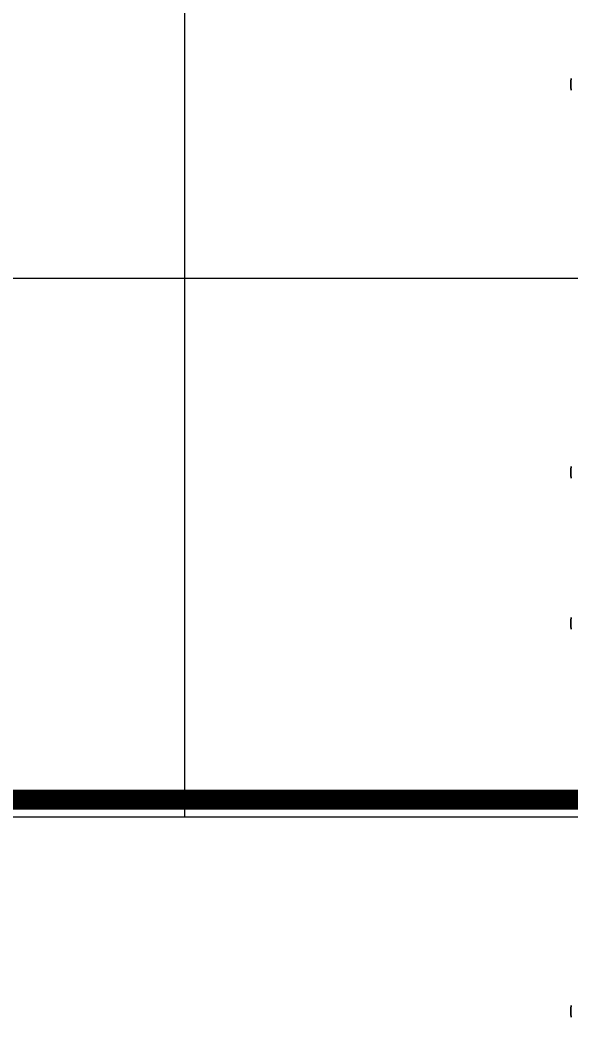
# Model space of a CAD drawing. Header units: inches. Extents: x 185496 to 352137, y 107182 to 179410.
# Drawn here: x 242811 to 244245, y 154855 to 157451 of the extents above; entities that cross this region are included whole.
import ezdxf

# ---------------------------------------------------------------- set-up
doc = ezdxf.new("R2010")
doc.units = ezdxf.units.IN
doc.header["$MEASUREMENT"] = 0
doc.layers.add('DIM', color=2, linetype='Continuous')
doc.layers.add('ZSX', color=4, linetype='Continuous')

# ---------------------------------------------------------------- blocks, each defined once
blk = doc.blocks.new('生产区')
at = {"layer": 'ZSX', "color": 0, "const_width": 0.35, "elevation": -1257.599}
blk.add_lwpolyline([(120680.409, 1477.76), (120725.513, 1477.76)], dxfattribs=at)
blk = doc.blocks.new('liaojia')
at = {"color": 7, "lineweight": 35}
for centre in [(799131.3, -280706.2), (800141.3, -280706.2)]:
    blk.add_ellipse(centre, major_axis=(-127, 0), ratio=0.960745, start_param=1.452448, end_param=1.689145, dxfattribs=at)

msp = doc.modelspace()

# ---------------------------------------------------------------- linework, layer by layer
at = {"color": 5, "ltscale": 100}
for p, q in [((243239.9, 168935.88), (243239.9, 155374.98)), ((245720.11, 156777.98), (241239.9, 156777.98)), ((245715.11, 155374.98), (241234.9, 155374.98))]:
    msp.add_line(p, q, dxfattribs=at)

# ---------------------------------------------------------------- block references
at = {"color": 30, "rotation": 270}
for p in [(525072.84, 956414.25), (525072.84, 955011.25)]:
    msp.add_blockref('liaojia', p, dxfattribs=at)
at = {"layer": 'DIM', "xscale": 150, "yscale": 150, "zscale": 150}
msp.add_blockref('生产区', (-17863053.45, -66243.05, 276290.76), dxfattribs=at)

doc.saveas('drawing.dxf')
